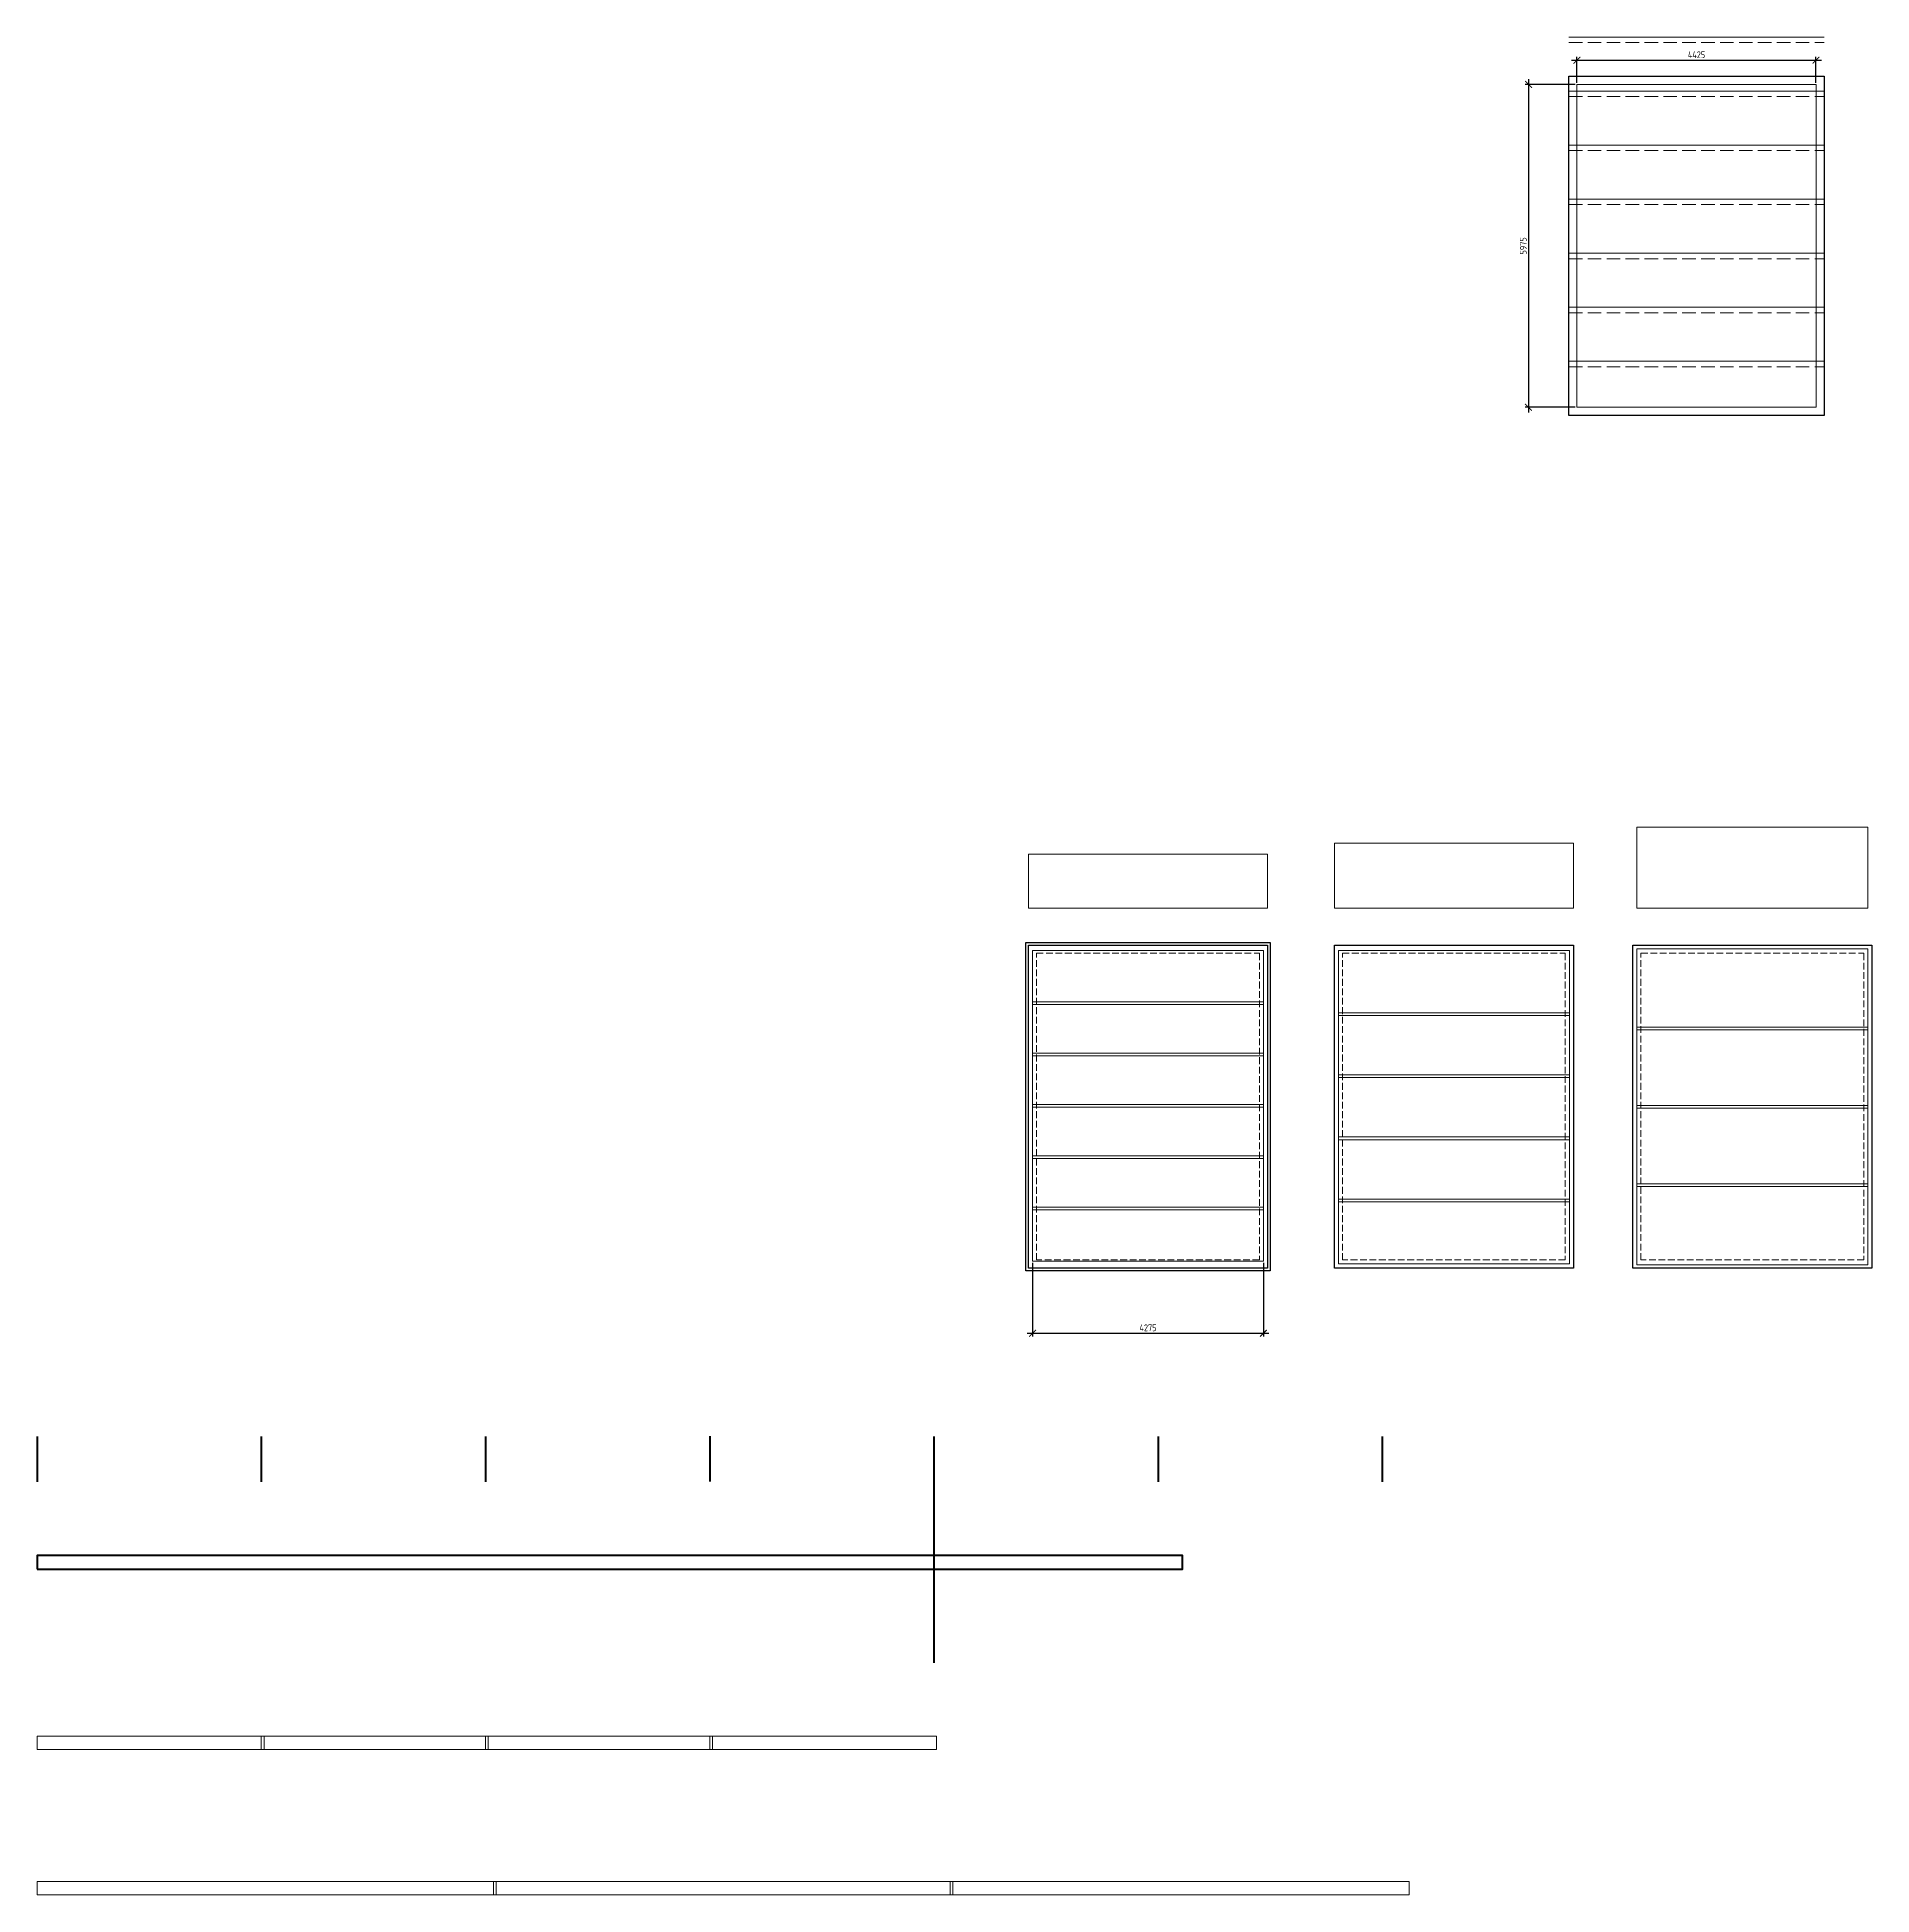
# Model space of a CAD drawing. Header units: millimetres. Extents: x 743280 to 1140305, y -337608 to -106611.
# Drawn here: x 955084 to 989048, y -337608 to -303225 of the extents above; entities that cross this region are included whole.
import ezdxf

# ---------------------------------------------------------------- set-up
doc = ezdxf.new("R2010")
doc.units = ezdxf.units.MM
doc.header["$PDMODE"] = 35
doc.linetypes.add('GOST2.303 4', pattern=[7, 5, -2, 0])
doc.layers.get('Defpoints').update_dxf_attribs({"color": 9})
for name, color, linetype, lineweight in [('Дефекты', 1, 'Continuous', 13), ('Дефекты жирно', 1, 'Continuous', 70), ('НЕВИДИМЫЕ', 6, 'GOST2.303 4', 13), ('ОСНОВНЫЕ', 7, 'Continuous', 30), ('Плиты покрытия', 5, 'Continuous', 30), ('ТОНКИЕ', 250, 'Continuous', 13)]:
    doc.layers.add(name, color=color, linetype=linetype, lineweight=lineweight)
doc.styles.add('GOST 2.304', font='CS_Gost2304.shx')
doc.dimstyles.new('СПДС', dxfattribs={"dimtxt": 2.5, "dimasz": 2.5, "dimexe": 1.25, "dimexo": 0.625, "dimtad": 1, "dimdec": 0, "dimtxsty": 'GOST 2.304', "dimblk": 'ARCHTICK', "dimblk1": 'ARCHTICK', "dimblk2": 'ARCHTICK', "dimcen": 2.5, "dimdle": 2, "dimadec": 0, "dimazin": 2, "dimtfac": 0.75, "dimtdec": 4, "dimtmove": 1, "dimatfit": 3, "dimfxl": 1, "dimtolj": 1, "dimarcsym": 1})

# ---------------------------------------------------------------- blocks, each defined once
blk = doc.blocks.new('_ArchTick')
at = {"color": 0, "linetype": 'ByBlock', "const_width": 0.15}
blk.add_lwpolyline([(-0.5, -0.5), (0.5, 0.5)], dxfattribs=at)
blk = doc.blocks.new('*D524')
at = {"layer": 'Defpoints', "color": 0, "ltscale": 50, "transparency": 16777216}
for p in [(983589, -304100), (982692, -310075), (983589, -310075)]:
    blk.add_point(p, dxfattribs=at)
at = {"layer": 'ТОНКИЕ', "color": 0, "lineweight": -2, "ltscale": 50, "transparency": 16777216}
for p, q in [((983558, -304100), (982629, -304100)), ((982692, -304000), (982692, -310175)), ((983558, -310075), (982629, -310075))]:
    blk.add_line(p, q, dxfattribs=at)
at = {"layer": 'ТОНКИЕ', "color": 0, "lineweight": -2, "ltscale": 50, "transparency": 16777216, "xscale": 125, "yscale": 125, "zscale": 125}
for p, rotation in [((982692, -304100), 90), ((982692, -310075), 270)]:
    blk.add_blockref('_ArchTick', p, dxfattribs=dict(at, rotation=rotation))
at = {"layer": 'ТОНКИЕ', "color": 0, "ltscale": 50, "transparency": 16777216, "insert": (982594, -307088), "char_height": 125, "attachment_point": 5, "rotation": 90, "style": 'GOST 2.304'}
blk.add_mtext('\\A1;5975', dxfattribs=at)
blk = doc.blocks.new('*D525')
at = {"layer": 'Defpoints', "color": 0, "ltscale": 50, "transparency": 16777216}
for p in [(988014, -303652), (983589, -304100), (988014, -304100)]:
    blk.add_point(p, dxfattribs=at)
at = {"layer": 'ТОНКИЕ', "color": 0, "lineweight": -2, "ltscale": 50, "transparency": 16777216}
for p, q in [((983589, -304069), (983589, -303589)), ((988014, -304069), (988014, -303589)), ((983489, -303652), (988114, -303652))]:
    blk.add_line(p, q, dxfattribs=at)
at = {"layer": 'ТОНКИЕ', "color": 0, "lineweight": -2, "ltscale": 50, "transparency": 16777216, "xscale": 125, "yscale": 125, "zscale": 125, "rotation": 180}
blk.add_blockref('_ArchTick', (983589, -303652), dxfattribs=at)
at = {"layer": 'ТОНКИЕ', "color": 0, "lineweight": -2, "ltscale": 50, "transparency": 16777216, "xscale": 125, "yscale": 125, "zscale": 125}
blk.add_blockref('_ArchTick', (988014, -303652), dxfattribs=at)
at = {"layer": 'ТОНКИЕ', "color": 0, "ltscale": 50, "transparency": 16777216, "insert": (985802, -303551), "char_height": 125, "attachment_point": 5, "style": 'GOST 2.304'}
blk.add_mtext('\\A1;4425', dxfattribs=at)
blk = doc.blocks.new('*D542')
at = {"color": 0, "lineweight": -2, "ltscale": 50, "transparency": 16777216}
for p, q in [((973510, -325913), (973510, -327277)), ((977785, -325913), (977785, -327277)), ((973410, -327214), (977885, -327214))]:
    blk.add_line(p, q, dxfattribs=at)
at = {"layer": 'Defpoints', "color": 0, "ltscale": 50, "transparency": 16777216}
for p in [(973510, -325881), (977785, -325881), (977785, -327214)]:
    blk.add_point(p, dxfattribs=at)
at = {"color": 0, "lineweight": -2, "ltscale": 50, "transparency": 16777216, "xscale": 125, "yscale": 125, "zscale": 125, "rotation": 180}
blk.add_blockref('_ArchTick', (973510, -327214), dxfattribs=at)
at = {"color": 0, "lineweight": -2, "ltscale": 50, "transparency": 16777216, "xscale": 125, "yscale": 125, "zscale": 125}
blk.add_blockref('_ArchTick', (977785, -327214), dxfattribs=at)
at = {"color": 0, "ltscale": 50, "transparency": 16777216, "insert": (975648, -327113), "char_height": 125, "attachment_point": 5, "style": 'GOST 2.304'}
blk.add_mtext('\\A1;4275', dxfattribs=at)

msp = doc.modelspace()

# ---------------------------------------------------------------- linework, layer by layer
at = {"layer": 'Дефекты', "ltscale": 50}
for points in [[(984698.1, -319346.3), (988973.1, -319346.3), (988973.1, -317846.3), (984698.1, -317846.3)], [(973435.4, -319346.3), (977860.4, -319346.3), (977860.4, -318346.3), (973435.4, -318346.3)], [(979098.5, -319346.3), (983523.5, -319346.3), (983523.5, -318146.3), (979098.5, -318146.3)], [(984698.1, -321598), (988973.1, -321598), (988973.1, -320098), (984698.1, -320098)], [(973510.4, -321131.5), (977785.4, -321131.5), (977785.4, -320131.5), (973510.4, -320131.5)], [(979173.5, -321331.5), (983448.5, -321331.5), (983448.5, -320131.5), (979173.5, -320131.5)], [(973510.4, -322081.5), (977785.4, -322081.5), (977785.4, -321081.5), (973510.4, -321081.5)], [(979173.5, -322481.5), (983448.5, -322481.5), (983448.5, -321281.5), (979173.5, -321281.5)], [(984698.1, -323048), (988973.1, -323048), (988973.1, -321548), (984698.1, -321548)], [(973510.4, -323031.5), (977785.4, -323031.5), (977785.4, -322031.5), (973510.4, -322031.5)], [(979173.5, -323631.5), (983448.5, -323631.5), (983448.5, -322431.5), (979173.5, -322431.5)], [(973510.4, -323981.5), (977785.4, -323981.5), (977785.4, -322981.5), (973510.4, -322981.5)], [(984698.1, -324498), (988973.1, -324498), (988973.1, -322998), (984698.1, -322998)], [(979173.5, -324781.5), (983448.5, -324781.5), (983448.5, -323581.5), (979173.5, -323581.5)], [(973510.4, -324931.5), (977785.4, -324931.5), (977785.4, -323931.5), (973510.4, -323931.5)], [(984698.1, -325948), (988973.1, -325948), (988973.1, -324448), (984698.1, -324448)], [(973510.4, -325881.5), (977785.4, -325881.5), (977785.4, -324881.5), (973510.4, -324881.5)], [(979173.5, -325931.5), (983448.5, -325931.5), (983448.5, -324731.5), (979173.5, -324731.5)]]:
    msp.add_lwpolyline(points, close=True, dxfattribs=at)
at = {"layer": 'Дефекты жирно', "ltscale": 50}
for p, q in [((955084, -329123.7), (955084, -329962.1)), ((959234, -329123.7), (959234, -329962.1)), ((963384, -329122.7), (963384, -329961.1)), ((967534, -329121.6), (967534, -329960)), ((971684, -329123.7), (971684, -333313.7)), ((975834, -329123.7), (975834, -329962.1)), ((979984, -329123.7), (979984, -329962.1))]:
    msp.add_line(p, q, dxfattribs=at)
msp.add_lwpolyline([(955084, -331579), (976284, -331579), (976284, -331329), (955084, -331329)], close=True, dxfattribs=at)
at = {"layer": 'НЕВИДИМЫЕ', "ltscale": 25}
for points in [[(977710.4, -325856.5), (973585.4, -325856.5), (973585.4, -320181.5), (977710.4, -320181.5)], [(983373.5, -325856.5), (979248.5, -325856.5), (979248.5, -320181.5), (983373.5, -320181.5)], [(988898.1, -325856.5), (984773.1, -325856.5), (984773.1, -320181.5), (988898.1, -320181.5)]]:
    msp.add_lwpolyline(points, close=True, dxfattribs=at)
at = {"layer": 'ОСНОВНЫЕ', "ltscale": 100}
for points in [[(983439.5, -303950.1), (988164.5, -303950.1), (988164.5, -310225.1), (983439.5, -310225.1)], [(973435.4, -320031.5), (977860.4, -320031.5), (977860.4, -326006.5), (973435.4, -326006.5)], [(979098.5, -320031.5), (983523.5, -320031.5), (983523.5, -326006.5), (979098.5, -326006.5)], [(984623.1, -320031.5), (989048.1, -320031.5), (989048.1, -326006.5), (984623.1, -326006.5)]]:
    msp.add_lwpolyline(points, close=True, dxfattribs=at)
at = {"layer": 'Плиты покрытия', "ltscale": 100}
msp.add_lwpolyline([(973385.4, -319981.5), (977910.4, -319981.5), (977910.4, -326056.5), (973385.4, -326056.5)], close=True, dxfattribs=at)
at = {"layer": 'ТОНКИЕ', "ltscale": 50}
for p, q in [((983439.5, -303225.1), (988164.5, -303225.1)), ((983439.5, -304225.1), (988164.5, -304225.1)), ((983439.5, -305225.1), (988164.5, -305225.1)), ((983439.5, -306225.1), (988164.5, -306225.1)), ((983439.5, -307225.1), (988164.5, -307225.1)), ((983439.5, -308225.1), (988164.5, -308225.1)), ((983439.5, -309225.1), (988164.5, -309225.1))]:
    msp.add_line(p, q, dxfattribs=at)
at = {"layer": 'ТОНКИЕ', "linetype": 'GOST2.303 4', "ltscale": 50}
for p, q in [((983439.5, -303325.1), (988164.5, -303325.1)), ((983439.5, -304325.1), (988164.5, -304325.1)), ((983439.5, -305325.1), (988164.5, -305325.1)), ((983439.5, -306325.1), (988164.5, -306325.1)), ((983439.5, -307325.1), (988164.5, -307325.1)), ((983439.5, -308325.1), (988164.5, -308325.1)), ((983439.5, -309325.1), (988164.5, -309325.1))]:
    msp.add_line(p, q, dxfattribs=at)
at = {"layer": 'ТОНКИЕ', "ltscale": 100}
msp.add_lwpolyline([(983589.5, -304100.1), (988014.5, -304100.1), (988014.5, -310075.1), (983589.5, -310075.1)], close=True, dxfattribs=at)
at = {"layer": 'ТОНКИЕ', "ltscale": 50}
for points in [[(955084, -334669.1), (959284, -334669.1), (959284, -334919.1), (955084, -334919.1)], [(959234, -334669.1), (963434, -334669.1), (963434, -334919.1), (959234, -334919.1)], [(963384, -334669.1), (967584, -334669.1), (967584, -334919.1), (963384, -334919.1)], [(967534, -334669.1), (971734, -334669.1), (971734, -334919.1), (967534, -334919.1)], [(955084, -337358.4), (963584, -337358.4), (963584, -337608.4), (955084, -337608.4)], [(963534, -337358.4), (972034, -337358.4), (972034, -337608.4), (963534, -337608.4)], [(971984, -337358.4), (980484, -337358.4), (980484, -337608.4), (971984, -337608.4)]]:
    msp.add_lwpolyline(points, close=True, dxfattribs=at)

# ---------------------------------------------------------------- dimensions: what is measured, and where the dimension line sits
at = {"ltscale": 50}
dim = msp.add_linear_dim(base=(977785.4, -327214), p1=(973510.4, -325881.5), p2=(977785.4, -325881.5), dimstyle='СПДС', override={"dimscale": 50}, dxfattribs=at)
dim.commit()
dim.dimension.update_dxf_attribs({"geometry": '*D542', "text_midpoint": (975647.9, -327112.9)})
at = {"layer": 'ТОНКИЕ', "ltscale": 50}
dim = msp.add_linear_dim(base=(988014.5, -303651.9), p1=(983589.5, -304100.1), p2=(988014.5, -304100.1), dimstyle='СПДС', override={"dimscale": 50}, dxfattribs=at)
dim.commit()
dim.dimension.update_dxf_attribs({"geometry": '*D525', "text_midpoint": (985802, -303550.7)})
dim = msp.add_linear_dim(base=(982691.7, -310075.1), p1=(983589.5, -304100.1), p2=(983589.5, -310075.1), angle=90, dimstyle='СПДС', override={"dimscale": 50}, dxfattribs=at)
dim.commit()
dim.dimension.update_dxf_attribs({"geometry": '*D524', "text_midpoint": (982594.4, -307087.6)})

doc.saveas('drawing.dxf')
